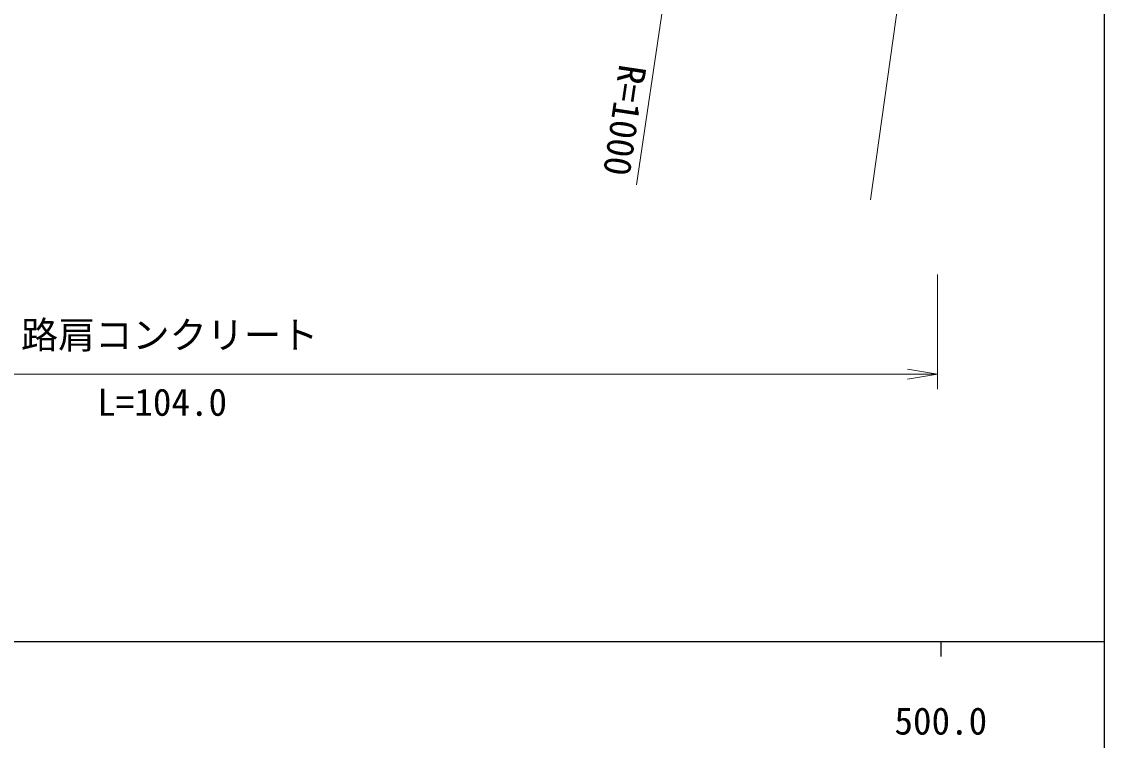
# Model space of a CAD drawing. Units: millimetres, scale not verified. Extents: x 40000 to 680000, y 20000 to 380000.
# Drawn here: x 506173 to 579000, y 198357 to 246721 of the extents above; entities that cross this region are included whole.
import ezdxf
from ezdxf.enums import TextEntityAlignment as Align

# ---------------------------------------------------------------- set-up
doc = ezdxf.new("R2010")
doc.units = ezdxf.units.MM
doc.header["$LTSCALE"] = 1000
for name, color, linetype, lineweight in [('M-BMK-OTRS', 5, 'Continuous', 13), ('M-STR-HTXT', 7, 'Continuous', 13), ('M-TTL-BAND', 7, 'Continuous', 25)]:
    doc.layers.add(name, color=color, linetype=linetype, lineweight=lineweight)
doc.styles.add('ＭＳ ゴシック', font='')
doc.styles.get('ＭＳ ゴシック').set_extended_font_data('MS Gothic')

# ---------------------------------------------------------------- blocks, each defined once
blk = doc.blocks.new('open_arrow')
at = {"color": 0, "linetype": 'Continuous', "lineweight": -2}
blk.add_lwpolyline([(7.5, 1.25), (0, 0), (7.5, -1.25)], dxfattribs=at)

msp = doc.modelspace()

# ---------------------------------------------------------------- linework, layer by layer
at = {"layer": 'M-BMK-OTRS'}
msp.add_line((563265, 234741), (568664, 272990), dxfattribs=at)
at = {"layer": 'M-STR-HTXT'}
for p, q in [((553385, 275157), (547537, 235744)), ((567770, 229709), (567770, 222000)), ((463548, 223000), (567770, 223000))]:
    msp.add_line(p, q, dxfattribs=at)
at = {"layer": 'M-TTL-BAND'}
for p, q in [((579000, 20000), (579000, 370000)), ((40000, 205000), (579000, 205000)), ((568000, 205000), (568000, 204000))]:
    msp.add_line(p, q, dxfattribs=at)

# ---------------------------------------------------------------- block references
at = {"layer": 'M-STR-HTXT', "xscale": 267, "yscale": 267, "rotation": 180}
msp.add_blockref('open_arrow', (567770, 223000), dxfattribs=at)

# ---------------------------------------------------------------- texts
at = {"layer": 'M-STR-HTXT', "style": 'ＭＳ ゴシック'}
msp.add_text('R=1000', height=1833, rotation=261.56, dxfattribs=at).set_placement((545294, 240292), align=Align.BOTTOM_CENTER)
for s, p in [('路肩コンクリート', (516123, 224175)), ('L=104.0', (515625, 219648))]:
    msp.add_text(s, height=1833, dxfattribs=at).set_placement(p, align=Align.BOTTOM_CENTER)
at = {"layer": 'M-TTL-BAND', "style": 'ＭＳ ゴシック'}
msp.add_text('500.0', height=1833, dxfattribs=at).set_placement((568000, 198195), align=Align.BOTTOM_CENTER)

doc.saveas('drawing.dxf')
